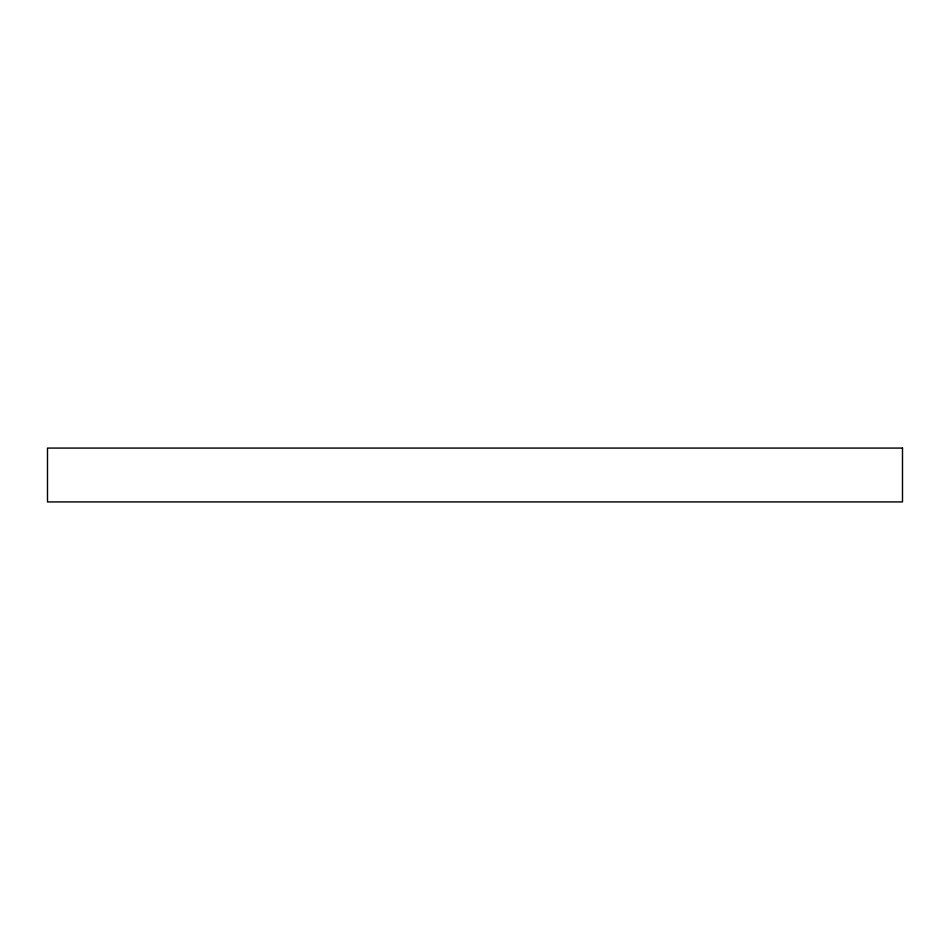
<?xml version="1.0" encoding="UTF-8"?>
<svg xmlns="http://www.w3.org/2000/svg" width="950" height="950" viewBox="0 0 950 950"><rect width="100%" height="100%" fill="white"/><g stroke="black" fill="none" stroke-linecap="round" stroke-linejoin="round"><path stroke-width="1.43" d="M902.5 448.079L47.5 448.079L47.5 501.921L902.5 501.921L902.5 448.079"/></g></svg>
